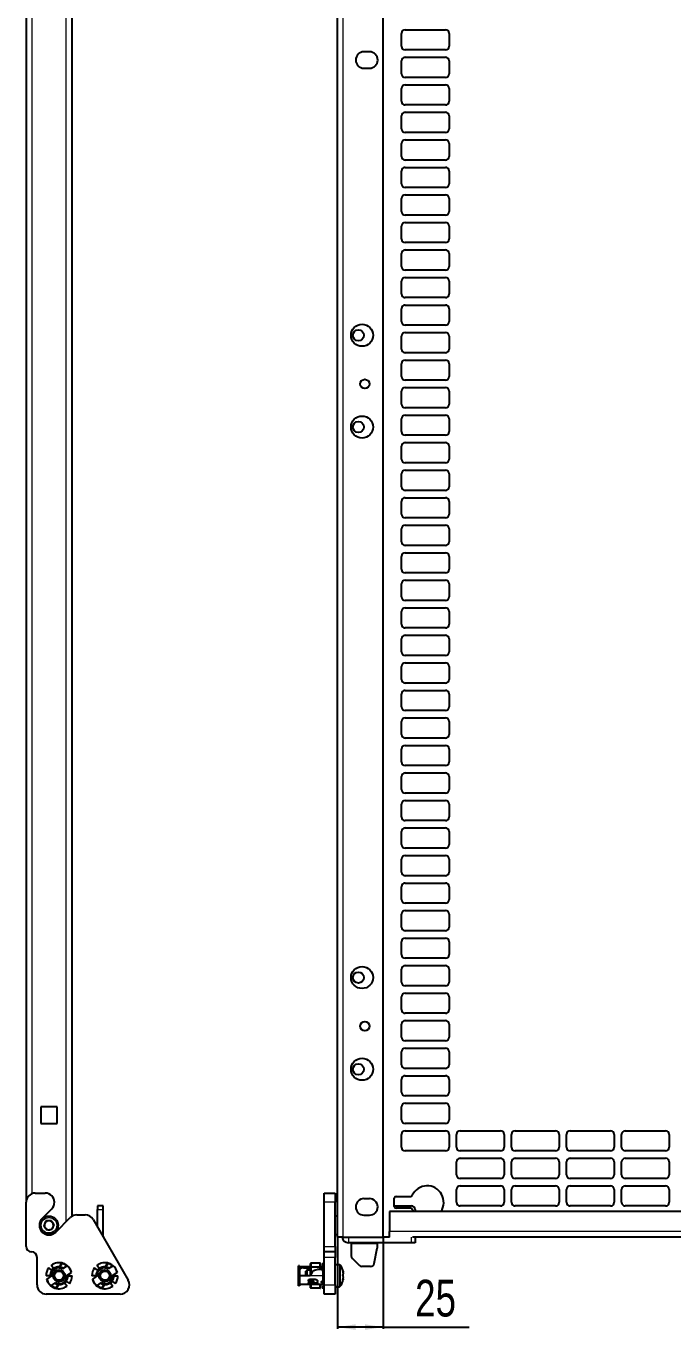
# Model space of a CAD drawing. Header units: millimetres. Extents: x -664 to 840, y 378 to 2003.
# Drawn here: x 119 to 472, y 493 to 1203 of the extents above; entities that cross this region are included whole.
import ezdxf

# ---------------------------------------------------------------- set-up
doc = ezdxf.new("R2010")
doc.units = ezdxf.units.MM
doc.layers.add('FORMAT', color=7, linetype='Continuous')
doc.styles.add('SLDTEXTSTYLE0', font='TXT', dxfattribs={"width": 0.75})
doc.dimstyles.new('SLDDIMSTYLE0', dxfattribs={"dimtxt": 20, "dimasz": 10, "dimexe": 0, "dimexo": 0.0625, "dimgap": 5, "dimtad": 2, "dimdec": 1, "dimrnd": 1e-09, "dimzin": 12, "dimdsep": 46, "dimtxsty": 'SLDTEXTSTYLE0', "dimsah": 1, "dimcen": 0.09, "dimadec": 0, "dimazin": 3, "dimtfac": 1, "dimtofl": 0, "dimtmove": 0, "dimatfit": 3, "dimfxl": 0, "dimfrac": 2, "dimtolj": 1, "dimtzin": 12, "dimarcsym": 0})

# ---------------------------------------------------------------- blocks, each defined once
blk = doc.blocks.new('_D_7')
at = {"layer": 'FORMAT'}
for p, q in [((289.19, 543.38), (289.19, 493.39)), ((314.19, 543.38), (314.19, 493.39)), ((314.19, 494.39), (289.19, 494.39)), ((314.19, 494.39), (361.14, 494.39))]:
    blk.add_line(p, q, dxfattribs=at)
for points in [[(289.19, 494.39), (299.19, 492.85), (299.19, 495.93)], [(314.19, 494.39), (304.19, 495.93), (304.19, 492.85)]]:
    blk.add_solid(points, dxfattribs=at)
at = {"layer": 'FORMAT', "insert": (331.59, 520.17), "char_height": 20, "attachment_point": 1, "style": 'SLDTEXTSTYLE0'}
blk.add_mtext('25', dxfattribs=at)

msp = doc.modelspace()

# ---------------------------------------------------------------- linework, layer by layer
at = {"color": 8, "linetype": 'Continuous', "lineweight": 18}
for p, q in [((122.54, 1826.39), (122.54, 567.02)), ((141.34, 551.87), (141.34, 1826.39)), ((292.29, 543.39), (292.29, 1797.19)), ((288.04, 562.39), (282.04, 562.39)), ((158.44, 558.39), (161.44, 558.39)), ((161.2, 543.99), (161.44, 543.99)), ((295.29, 543.39), (295.29, 540.39)), ((746.69, 546.48), (317.69, 546.48)), ((329.64, 540.39), (329.64, 543.38)), ((282.04, 538.39), (288.04, 538.39)), ((310.94, 539.79), (296.79, 539.79)), ((268.74, 526.14), (268.74, 522.39)), ((281.34, 525.84), (281.34, 526.74)), ((288.04, 532.39), (282.04, 532.39)), ((290.36, 528.39), (290.36, 525.95)), ((290.36, 525.95), (290.36, 516.39)), ((290.81, 528.16), (290.81, 525.82)), ((290.81, 525.82), (290.81, 516.62)), ((268.74, 522.39), (268.74, 517.54)), ((281.34, 522.39), (274.34, 522.39)), ((281.09, 518.94), (281.09, 518.54)), ((281.34, 519.44), (281.34, 522.39)), ((273.94, 518.45), (273.94, 518)), ((277.24, 518), (277.24, 518.45)), ((281.34, 517.54), (281.34, 518.54)), ((282.04, 517.39), (288.04, 517.39))]:
    msp.add_line(p, q, dxfattribs=at)
at = {"color": 7, "linetype": 'Continuous', "lineweight": 25}
for p, q in [((144.44, 1826.39), (144.44, 554.77)), ((289.19, 543.39), (289.19, 1826.39)), ((119.44, 1797.19), (119.44, 562.39)), ((314.19, 543.39), (314.19, 1797.19)), ((326.19, 1201.39), (348.19, 1201.39)), ((324.19, 1192.39), (324.19, 1199.39)), ((350.19, 1199.39), (350.19, 1192.39)), ((306.69, 1189.39), (303.69, 1189.39)), ((348.19, 1190.39), (326.19, 1190.39)), ((303.69, 1180.39), (306.69, 1180.39)), ((324.19, 1177.39), (324.19, 1184.39)), ((326.19, 1186.39), (348.19, 1186.39)), ((350.19, 1184.39), (350.19, 1177.39)), ((348.19, 1175.39), (326.19, 1175.39)), ((324.19, 1162.39), (324.19, 1169.39)), ((326.19, 1171.39), (348.19, 1171.39)), ((350.19, 1169.39), (350.19, 1162.39)), ((348.19, 1160.39), (326.19, 1160.39)), ((324.19, 1147.39), (324.19, 1154.39)), ((326.19, 1156.39), (348.19, 1156.39)), ((350.19, 1154.39), (350.19, 1147.39)), ((348.19, 1145.39), (326.19, 1145.39)), ((324.19, 1132.39), (324.19, 1139.39)), ((326.19, 1141.39), (348.19, 1141.39)), ((350.19, 1139.39), (350.19, 1132.39)), ((348.19, 1130.39), (326.19, 1130.39)), ((324.19, 1117.39), (324.19, 1124.39)), ((326.19, 1126.39), (348.19, 1126.39)), ((350.19, 1124.39), (350.19, 1117.39)), ((324.19, 1102.39), (324.19, 1109.39)), ((348.19, 1115.39), (326.19, 1115.39)), ((326.19, 1111.39), (348.19, 1111.39)), ((350.19, 1109.39), (350.19, 1102.39)), ((324.19, 1087.39), (324.19, 1094.39)), ((348.19, 1100.39), (326.19, 1100.39)), ((326.19, 1096.39), (348.19, 1096.39)), ((350.19, 1094.39), (350.19, 1087.39)), ((348.19, 1085.39), (326.19, 1085.39)), ((326.19, 1081.39), (348.19, 1081.39)), ((324.19, 1072.39), (324.19, 1079.39)), ((350.19, 1079.39), (350.19, 1072.39)), ((348.19, 1070.39), (326.19, 1070.39)), ((326.19, 1066.39), (348.19, 1066.39)), ((324.19, 1057.39), (324.19, 1064.39)), ((350.19, 1064.39), (350.19, 1057.39)), ((348.19, 1055.39), (326.19, 1055.39)), ((324.19, 1042.39), (324.19, 1049.39)), ((326.19, 1051.39), (348.19, 1051.39)), ((350.19, 1049.39), (350.19, 1042.39)), ((348.19, 1040.39), (326.19, 1040.39)), ((324.19, 1027.39), (324.19, 1034.39)), ((326.19, 1036.39), (348.19, 1036.39)), ((350.19, 1034.39), (350.19, 1027.39)), ((348.19, 1025.39), (326.19, 1025.39)), ((324.19, 1012.39), (324.19, 1019.39)), ((326.19, 1021.39), (348.19, 1021.39)), ((350.19, 1019.39), (350.19, 1012.39)), ((348.19, 1010.39), (326.19, 1010.39)), ((324.19, 997.39), (324.19, 1004.39)), ((326.19, 1006.39), (348.19, 1006.39)), ((350.19, 1004.39), (350.19, 997.39)), ((348.19, 995.39), (326.19, 995.39)), ((324.19, 982.39), (324.19, 989.39)), ((326.19, 991.39), (348.19, 991.39)), ((350.19, 989.39), (350.19, 982.39)), ((324.19, 967.39), (324.19, 974.39)), ((348.19, 980.39), (326.19, 980.39)), ((326.19, 976.39), (348.19, 976.39)), ((350.19, 974.39), (350.19, 967.39)), ((324.19, 952.39), (324.19, 959.39)), ((348.19, 965.39), (326.19, 965.39)), ((326.19, 961.39), (348.19, 961.39)), ((350.19, 959.39), (350.19, 952.39)), ((348.19, 950.39), (326.19, 950.39)), ((326.19, 946.39), (348.19, 946.39)), ((324.19, 937.39), (324.19, 944.39)), ((350.19, 944.39), (350.19, 937.39)), ((348.19, 935.39), (326.19, 935.39)), ((326.19, 931.39), (348.19, 931.39)), ((324.19, 922.39), (324.19, 929.39)), ((350.19, 929.39), (350.19, 922.39)), ((348.19, 920.39), (326.19, 920.39)), ((324.19, 907.39), (324.19, 914.39)), ((326.19, 916.39), (348.19, 916.39)), ((350.19, 914.39), (350.19, 907.39)), ((348.19, 905.39), (326.19, 905.39)), ((324.19, 892.39), (324.19, 899.39)), ((326.19, 901.39), (348.19, 901.39)), ((350.19, 899.39), (350.19, 892.39)), ((348.19, 890.39), (326.19, 890.39)), ((324.19, 877.39), (324.19, 884.39)), ((326.19, 886.39), (348.19, 886.39)), ((350.19, 884.39), (350.19, 877.39)), ((348.19, 875.39), (326.19, 875.39)), ((324.19, 862.39), (324.19, 869.39)), ((326.19, 871.39), (348.19, 871.39)), ((350.19, 869.39), (350.19, 862.39)), ((348.19, 860.39), (326.19, 860.39)), ((324.19, 847.39), (324.19, 854.39)), ((326.19, 856.39), (348.19, 856.39)), ((350.19, 854.39), (350.19, 847.39)), ((324.19, 832.39), (324.19, 839.39)), ((348.19, 845.39), (326.19, 845.39)), ((326.19, 841.39), (348.19, 841.39)), ((350.19, 839.39), (350.19, 832.39)), ((324.19, 817.39), (324.19, 824.39)), ((348.19, 830.39), (326.19, 830.39)), ((326.19, 826.39), (348.19, 826.39)), ((350.19, 824.39), (350.19, 817.39)), ((348.19, 815.39), (326.19, 815.39)), ((326.19, 811.39), (348.19, 811.39)), ((324.19, 802.39), (324.19, 809.39)), ((350.19, 809.39), (350.19, 802.39)), ((348.19, 800.39), (326.19, 800.39)), ((326.19, 796.39), (348.19, 796.39)), ((324.19, 787.39), (324.19, 794.39)), ((350.19, 794.39), (350.19, 787.39)), ((348.19, 785.39), (326.19, 785.39)), ((324.19, 772.39), (324.19, 779.39)), ((326.19, 781.39), (348.19, 781.39)), ((350.19, 779.39), (350.19, 772.39)), ((348.19, 770.39), (326.19, 770.39)), ((324.19, 757.39), (324.19, 764.39)), ((326.19, 766.39), (348.19, 766.39)), ((350.19, 764.39), (350.19, 757.39)), ((348.19, 755.39), (326.19, 755.39)), ((324.19, 742.39), (324.19, 749.39)), ((326.19, 751.39), (348.19, 751.39)), ((350.19, 749.39), (350.19, 742.39)), ((348.19, 740.39), (326.19, 740.39)), ((324.19, 727.39), (324.19, 734.39)), ((326.19, 736.39), (348.19, 736.39)), ((350.19, 734.39), (350.19, 727.39)), ((348.19, 725.39), (326.19, 725.39)), ((324.19, 712.39), (324.19, 719.39)), ((326.19, 721.39), (348.19, 721.39)), ((350.19, 719.39), (350.19, 712.39)), ((324.19, 697.39), (324.19, 704.39)), ((348.19, 710.39), (326.19, 710.39)), ((326.19, 706.39), (348.19, 706.39)), ((350.19, 704.39), (350.19, 697.39)), ((324.19, 682.39), (324.19, 689.39)), ((348.19, 695.39), (326.19, 695.39)), ((326.19, 691.39), (348.19, 691.39)), ((350.19, 689.39), (350.19, 682.39)), ((348.19, 680.39), (326.19, 680.39)), ((326.19, 676.39), (348.19, 676.39)), ((324.19, 667.39), (324.19, 674.39)), ((350.19, 674.39), (350.19, 667.39)), ((348.19, 665.39), (326.19, 665.39)), ((326.19, 661.39), (348.19, 661.39)), ((324.19, 652.39), (324.19, 659.39)), ((350.19, 659.39), (350.19, 652.39)), ((348.19, 650.39), (326.19, 650.39)), ((324.19, 637.39), (324.19, 644.39)), ((326.19, 646.39), (348.19, 646.39)), ((350.19, 644.39), (350.19, 637.39)), ((348.19, 635.39), (326.19, 635.39)), ((324.19, 622.39), (324.19, 629.39)), ((326.19, 631.39), (348.19, 631.39)), ((350.19, 629.39), (350.19, 622.39)), ((348.19, 620.39), (326.19, 620.39)), ((136.44, 614.39), (127.44, 614.39)), ((127.44, 614.39), (127.44, 605.39)), ((136.44, 605.39), (136.44, 614.39)), ((324.19, 607.39), (324.19, 614.39)), ((326.19, 616.39), (348.19, 616.39)), ((350.19, 614.39), (350.19, 607.39)), ((127.44, 605.39), (136.44, 605.39)), ((348.19, 605.39), (326.19, 605.39)), ((324.19, 592.39), (324.19, 599.39)), ((326.19, 601.39), (348.19, 601.39)), ((350.19, 599.39), (350.19, 592.39)), ((354.19, 592.39), (354.19, 599.39)), ((356.19, 601.39), (378.19, 601.39)), ((380.19, 599.39), (380.19, 592.39)), ((384.19, 592.39), (384.19, 599.39)), ((386.19, 601.39), (408.19, 601.39)), ((410.19, 599.39), (410.19, 592.39)), ((414.19, 592.39), (414.19, 599.39)), ((416.19, 601.39), (438.19, 601.39)), ((440.19, 599.39), (440.19, 592.39)), ((444.19, 592.39), (444.19, 599.39)), ((446.19, 601.39), (468.19, 601.39)), ((470.19, 599.39), (470.19, 592.39)), ((348.19, 590.39), (326.19, 590.39)), ((378.19, 590.39), (356.19, 590.39)), ((408.19, 590.39), (386.19, 590.39)), ((438.19, 590.39), (416.19, 590.39)), ((468.19, 590.39), (446.19, 590.39)), ((354.19, 577.39), (354.19, 584.39)), ((356.19, 586.39), (378.19, 586.39)), ((380.19, 584.39), (380.19, 577.39)), ((384.19, 577.39), (384.19, 584.39)), ((386.19, 586.39), (408.19, 586.39)), ((410.19, 584.39), (410.19, 577.39)), ((414.19, 577.39), (414.19, 584.39)), ((416.19, 586.39), (438.19, 586.39)), ((440.19, 584.39), (440.19, 577.39)), ((444.19, 577.39), (444.19, 584.39)), ((446.19, 586.39), (468.19, 586.39)), ((470.19, 584.39), (470.19, 577.39)), ((354.19, 562.39), (354.19, 569.39)), ((378.19, 575.39), (356.19, 575.39)), ((356.19, 571.39), (378.19, 571.39)), ((380.19, 569.39), (380.19, 562.39)), ((384.19, 562.39), (384.19, 569.39)), ((408.19, 575.39), (386.19, 575.39)), ((386.19, 571.39), (408.19, 571.39)), ((410.19, 569.39), (410.19, 562.39)), ((414.19, 562.39), (414.19, 569.39)), ((438.19, 575.39), (416.19, 575.39)), ((416.19, 571.39), (438.19, 571.39)), ((440.19, 569.39), (440.19, 562.39)), ((444.19, 562.39), (444.19, 569.39)), ((468.19, 575.39), (446.19, 575.39)), ((446.19, 571.39), (468.19, 571.39)), ((470.19, 569.39), (470.19, 562.39)), ((119.44, 538.39), (119.44, 562.39)), ((124.44, 567.39), (129.94, 567.39)), ((134.94, 562.39), (134.94, 562.39)), ((282.04, 567.39), (288.04, 567.39)), ((282.04, 562.39), (282.04, 567.39)), ((282.04, 538.39), (282.04, 562.39)), ((288.04, 567.39), (288.04, 562.39)), ((288.04, 538.39), (288.04, 562.39)), ((303.69, 564.39), (306.69, 564.39)), ((320.19, 560.13), (320.19, 564.63)), ((321.19, 565.63), (329.14, 565.63)), ((133.48, 558.85), (128.23, 553.6)), ((147.05, 555.5), (151.67, 555.5)), ((161.44, 560.39), (158.44, 560.39)), ((158.44, 560.39), (158.44, 558.39)), ((158.44, 548.76), (158.44, 558.39)), ((161.44, 558.39), (161.44, 560.39)), ((161.44, 543.99), (161.44, 558.39)), ((289.19, 554.89), (288.04, 554.89)), ((303.69, 555.39), (306.69, 555.39)), ((317.69, 557.38), (317.69, 546.48)), ((746.69, 557.38), (317.69, 557.38)), ((320.19, 560.39), (329.64, 560.39)), ((329.14, 559.13), (321.19, 559.13)), ((330.71, 557.38), (330.04, 558.56)), ((331.64, 558.39), (331.64, 557.38)), ((378.19, 560.39), (356.19, 560.39)), ((408.19, 560.39), (386.19, 560.39)), ((438.19, 560.39), (416.19, 560.39)), ((468.19, 560.39), (446.19, 560.39)), ((130.31, 552.27), (129.07, 549.66)), ((130.7, 547.28), (129.07, 549.66)), ((133.18, 552.5), (130.31, 552.27)), ((133.58, 547.51), (130.7, 547.28)), ((133.18, 552.5), (134.82, 550.12)), ((133.58, 547.51), (134.82, 550.12)), ((135.66, 546.18), (143.51, 554.04)), ((156, 553), (175.11, 519.89)), ((161.44, 543.99), (161.42, 543.6)), ((288.04, 544.89), (289.19, 544.89)), ((292.29, 543.39), (289.19, 543.39)), ((292.29, 543.39), (314.19, 543.39)), ((329.64, 540.39), (295.29, 540.39)), ((296.79, 540.39), (296.79, 539.79)), ((310.94, 540.39), (310.94, 539.79)), ((317.69, 543.39), (314.19, 543.39)), ((317.69, 543.38), (317.69, 546.48)), ((331.64, 540.39), (329.64, 540.39)), ((733.61, 543.38), (330.26, 543.38)), ((331.64, 543.38), (331.64, 540.39)), ((282.04, 535.39), (282.04, 538.39)), ((288.04, 535.39), (282.04, 535.39)), ((282.04, 532.39), (282.04, 535.39)), ((288.04, 538.39), (288.04, 535.39)), ((288.04, 535.39), (288.04, 532.39)), ((296.79, 539.79), (296.79, 533.22)), ((309.26, 529), (310.94, 537.39)), ((310.94, 539.79), (310.94, 537.39)), ((125.44, 517.39), (125.44, 532.39)), ((133.39, 525.5), (131.81, 526.71)), ((134.33, 526.45), (133.12, 528.02)), ((134.28, 526.43), (133.4, 525.56)), ((137.44, 527.44), (137.44, 527.24)), ((137.44, 527.44), (137.87, 527.42)), ((137.44, 527.24), (137.44, 526.54)), ((137.44, 526.69), (137.47, 526.74)), ((137.69, 526.71), (137.59, 526.54)), ((137.74, 527.2), (138.91, 529.24)), ((139.01, 529.01), (137.95, 527.17)), ((138.91, 529.24), (139.01, 529.01)), ((141.86, 527.82), (139.25, 526.13)), ((139.49, 526.79), (139.28, 526.33)), ((158.39, 525.5), (156.81, 526.71)), ((159.33, 526.45), (158.12, 528.02)), ((159.28, 526.43), (158.4, 525.56)), ((162.44, 527.44), (162.44, 527.24)), ((162.44, 527.44), (162.87, 527.42)), ((162.44, 527.24), (162.44, 526.54)), ((162.44, 526.69), (162.47, 526.74)), ((162.69, 526.71), (162.59, 526.54)), ((162.74, 527.2), (163.91, 529.24)), ((164.01, 529.01), (162.95, 527.17)), ((163.91, 529.24), (164.01, 529.01)), ((166.86, 527.82), (164.25, 526.13)), ((164.49, 526.79), (164.28, 526.33)), ((268.04, 524.22), (268.04, 527.82)), ((268.54, 527.82), (268.04, 527.82)), ((268.54, 527.82), (268.54, 524.22)), ((270.74, 527.24), (268.74, 527.24)), ((269.24, 526.79), (268.74, 526.79)), ((268.74, 526.79), (268.74, 526.33)), ((268.74, 526.33), (269.24, 526.33)), ((269.24, 526.33), (269.24, 526.79)), ((270.74, 526.74), (270.74, 527.24)), ((274.64, 527.24), (270.74, 527.24)), ((270.74, 526.74), (274.64, 526.74)), ((273.44, 526.1), (273.44, 525.93)), ((273.44, 525.93), (274.64, 526.05)), ((273.44, 525.93), (273.44, 525.39)), ((273.94, 526.33), (274.64, 526.33)), ((274.75, 529.24), (274.64, 529.01)), ((274.64, 527.06), (274.64, 529.01)), ((274.75, 527.09), (274.64, 527.06)), ((274.64, 524.39), (274.64, 527.06)), ((274.75, 529.24), (274.75, 527.09)), ((279.84, 529.24), (274.75, 529.24)), ((279.84, 527.09), (274.75, 527.09)), ((274.75, 527.09), (274.75, 524.39)), ((278.44, 525.89), (280.59, 525.89)), ((279.84, 527.09), (279.84, 529.24)), ((280.04, 529.1), (279.84, 529.24)), ((280.04, 527.07), (279.84, 527.09)), ((279.84, 525.89), (279.84, 527.09)), ((280.04, 529.1), (280.04, 527.07)), ((281.34, 527.24), (280.04, 527.24)), ((280.04, 527.07), (280.04, 525.89)), ((280.04, 526.74), (281.34, 526.74)), ((281.24, 526.54), (280.04, 526.54)), ((281.24, 526.54), (281.24, 525.52)), ((281.24, 525.84), (281.34, 525.84)), ((282.04, 529.49), (281.54, 529.49)), ((281.54, 524.23), (281.54, 529.49)), ((282.04, 517.39), (282.04, 532.39)), ((288.04, 517.39), (288.04, 532.39)), ((290.36, 528.39), (288.04, 528.39)), ((297.37, 531.81), (301.2, 527.98)), ((307.3, 527.39), (302.62, 527.39)), ((132.39, 522.39), (130.34, 522.39)), ((130.72, 520.59), (130.59, 520.55)), ((133.3, 522.26), (130.69, 520.57)), ((132.39, 522.39), (132.59, 522.39)), ((132.59, 522.39), (133.29, 522.39)), ((132.59, 521.81), (132.59, 522.39)), ((133.09, 522.39), (133.09, 522.13)), ((140.61, 518.35), (141.48, 519.22)), ((141.5, 519.28), (143.08, 518.07)), ((141.59, 522.52), (144.2, 524.22)), ((142.29, 522.39), (141.59, 522.39)), ((141.79, 522.39), (141.79, 522.65)), ((142.29, 522.98), (142.29, 522.39)), ((142.49, 522.39), (142.29, 522.39)), ((142.49, 522.39), (144.54, 522.39)), ((144.16, 524.19), (144.3, 524.23)), ((157.39, 522.39), (155.34, 522.39)), ((155.72, 520.59), (155.59, 520.55)), ((158.3, 522.26), (155.69, 520.57)), ((157.39, 522.39), (157.59, 522.39)), ((157.59, 522.39), (158.29, 522.39)), ((157.59, 521.81), (157.59, 522.39)), ((158.09, 522.39), (158.09, 522.13)), ((165.61, 518.35), (166.48, 519.22)), ((166.5, 519.28), (168.08, 518.07)), ((166.59, 522.52), (169.2, 524.22)), ((167.29, 522.39), (166.59, 522.39)), ((166.79, 522.39), (166.79, 522.65)), ((167.29, 522.98), (167.29, 522.39)), ((167.49, 522.39), (167.29, 522.39)), ((167.49, 522.39), (169.54, 522.39)), ((169.16, 524.19), (169.3, 524.23)), ((268.54, 524.22), (268.04, 524.22)), ((268.04, 522.52), (268.04, 524.22)), ((268.54, 522.52), (268.04, 522.52)), ((268.04, 522.39), (268.04, 522.52)), ((268.74, 522.39), (268.04, 522.39)), ((268.04, 518.24), (268.04, 522.39)), ((268.54, 524.22), (268.54, 522.52)), ((268.54, 522.52), (268.54, 522.39)), ((274.34, 522.39), (268.74, 522.39)), ((272.54, 525.39), (272.04, 524.89)), ((272.04, 522.39), (272.04, 524.89)), ((274.64, 525.39), (272.54, 525.39)), ((272.54, 525.39), (272.54, 522.39)), ((273.44, 519.57), (273.44, 519.9)), ((273.44, 519.57), (273.44, 518.44)), ((277.24, 520.34), (273.94, 520.34)), ((275.49, 524.39), (274.34, 522.39)), ((274.75, 524.39), (274.64, 524.39)), ((274.64, 522.91), (274.64, 524.39)), ((274.64, 519.62), (274.64, 520.34)), ((275.49, 524.39), (274.75, 524.39)), ((274.75, 524.39), (274.75, 523.11)), ((274.75, 520.34), (274.75, 519.57)), ((276.32, 519.34), (276.09, 519.63)), ((276.37, 519.2), (276.37, 519.17)), ((278.44, 518.64), (278.44, 519.32)), ((280.54, 518.9), (280.54, 519.02)), ((281.09, 519.44), (281.34, 519.44)), ((281.09, 518.94), (281.34, 518.94)), ((281.24, 519.44), (281.24, 518.94)), ((281.24, 519.39), (281.5, 519.39)), ((281.54, 525.39), (281.3, 525.39)), ((281.34, 525.14), (281.34, 522.39)), ((281.54, 523.83), (281.34, 523.84)), ((281.54, 522.39), (281.34, 522.39)), ((281.54, 524.23), (282.04, 524.23)), ((281.54, 523.7), (281.54, 524.23)), ((282.04, 523.7), (281.54, 523.7)), ((281.54, 518.07), (281.54, 522.39)), ((281.54, 522.39), (282.04, 522.39)), ((170.78, 512.39), (130.44, 512.39)), ((133.03, 516.96), (135.64, 518.66)), ((135.39, 518), (135.61, 518.45)), ((135.88, 515.77), (136.94, 517.61)), ((135.88, 515.77), (135.98, 515.55)), ((137.15, 517.58), (135.98, 515.55)), ((137.44, 517.34), (137.02, 517.36)), ((137.2, 518.07), (137.3, 518.24)), ((137.44, 518.09), (137.42, 518.04)), ((137.44, 517.54), (137.44, 518.24)), ((137.44, 517.34), (137.44, 517.54)), ((140.56, 518.34), (141.77, 516.76)), ((158.03, 516.96), (160.64, 518.66)), ((160.39, 518), (160.61, 518.45)), ((160.88, 515.77), (161.94, 517.61)), ((160.88, 515.77), (160.98, 515.55)), ((162.15, 517.58), (160.98, 515.55)), ((162.44, 517.34), (162.02, 517.36)), ((162.2, 518.07), (162.3, 518.24)), ((162.44, 518.09), (162.42, 518.04)), ((162.44, 517.54), (162.44, 518.24)), ((162.44, 517.34), (162.44, 517.54)), ((165.56, 518.34), (166.77, 516.76)), ((268.04, 516.96), (268.04, 518.24)), ((268.54, 516.96), (268.04, 516.96)), ((268.54, 517.57), (268.54, 516.96)), ((270.74, 517.54), (268.74, 517.54)), ((281.34, 517.54), (270.74, 517.54)), ((273.44, 518.23), (273.44, 518.44)), ((277.24, 518), (273.94, 518)), ((274.64, 515.77), (274.64, 517.54)), ((274.64, 515.77), (274.75, 515.55)), ((274.75, 517.54), (274.75, 515.55)), ((279.84, 515.55), (274.75, 515.55)), ((275.52, 518.45), (277.24, 518.45)), ((279.84, 515.55), (279.84, 517.54)), ((279.84, 515.55), (280.04, 515.68)), ((280.04, 517.54), (280.04, 515.68)), ((281.09, 518.54), (281.34, 518.54)), ((282.04, 518.07), (281.54, 518.07)), ((281.54, 518.07), (281.54, 516.76)), ((282.04, 516.76), (281.54, 516.76)), ((281.54, 515.29), (281.54, 516.76)), ((281.54, 515.29), (282.04, 515.29)), ((282.04, 512.39), (282.04, 517.39)), ((288.04, 512.39), (282.04, 512.39)), ((288.04, 517.39), (288.04, 512.39)), ((288.04, 516.39), (290.36, 516.39))]:
    msp.add_line(p, q, dxfattribs=at)
at = {"color": 7, "linetype": 'Continuous', "lineweight": 25, "flags": 128}
for points in [[(268.74, 527.24), (268.6, 527.23), (268.54, 527.21)], [(281.54, 526.77), (281.48, 526.75), (281.34, 526.74)], [(281.54, 525.87), (281.48, 525.85), (281.34, 525.84)], [(281.24, 519.27), (281.28, 519.35), (281.3, 519.39)], [(281.54, 519.32), (281.54, 519.34), (281.52, 519.36), (281.51, 519.38), (281.48, 519.4), (281.45, 519.42), (281.42, 519.43), (281.38, 519.44), (281.34, 519.44)], [(281.54, 518.92), (281.48, 518.93), (281.34, 518.94)]]:
    msp.add_lwpolyline(points, dxfattribs=at)
at = {"color": 7, "linetype": 'Continuous', "lineweight": 25}
for centre, radius in [((302.69, 1034.89), 6), ((300.69, 1034.89), 3), ((304.19, 1008.39), 2.5), ((302.69, 984.89), 6), ((300.69, 984.89), 3), ((302.69, 684.89), 6), ((300.69, 684.89), 3), ((304.19, 658.39), 2.5), ((302.69, 634.89), 6), ((300.69, 634.89), 3), ((131.94, 549.89), 5), ((137.44, 522.39), 3.25), ((137.44, 522.39), 3), ((137.44, 522.39), 2.5), ((162.44, 522.39), 3.25), ((162.44, 522.39), 3), ((162.44, 522.39), 2.5)]:
    msp.add_circle(centre, radius, dxfattribs=at)
at = {"color": 8, "linetype": 'Continuous', "lineweight": 18}
msp.add_circle((131.94, 549.89), 4.2, dxfattribs=at)
at = {"color": 7, "linetype": 'Continuous', "lineweight": 25}
for centre, radius, start, end in [((326.19, 1199.39), 2, 90, 180), ((348.19, 1199.39), 2, 0, 90), ((303.69, 1184.89), 4.5, 90, 270), ((306.69, 1184.89), 4.5, 270, 90), ((326.19, 1192.39), 2, 180, 270), ((348.19, 1192.39), 2, 270, 0), ((326.19, 1184.39), 2, 90, 180), ((348.19, 1184.39), 2, 0, 90), ((326.19, 1177.39), 2, 180, 270), ((348.19, 1177.39), 2, 270, 0), ((326.19, 1169.39), 2, 90, 180), ((348.19, 1169.39), 2, 0, 90), ((326.19, 1162.39), 2, 180, 270), ((348.19, 1162.39), 2, 270, 0), ((326.19, 1154.39), 2, 90, 180), ((348.19, 1154.39), 2, 0, 90), ((326.19, 1147.39), 2, 180, 270), ((348.19, 1147.39), 2, 270, 0), ((326.19, 1139.39), 2, 90, 180), ((348.19, 1139.39), 2, 0, 90), ((326.19, 1132.39), 2, 180, 270), ((348.19, 1132.39), 2, 270, 0), ((326.19, 1124.39), 2, 90, 180), ((348.19, 1124.39), 2, 0, 90), ((326.19, 1117.39), 2, 180, 270), ((348.19, 1117.39), 2, 270, 0), ((326.19, 1109.39), 2, 90, 180), ((348.19, 1109.39), 2, 0, 90), ((326.19, 1102.39), 2, 180, 270), ((348.19, 1102.39), 2, 270, 0), ((326.19, 1094.39), 2, 90, 180), ((348.19, 1094.39), 2, 360, 90), ((326.19, 1087.39), 2, 180, 270), ((348.19, 1087.39), 2, 270, 360), ((326.19, 1079.39), 2, 90, 180), ((348.19, 1079.39), 2, 0, 90), ((326.19, 1072.39), 2, 180, 270), ((326.19, 1064.39), 2, 90, 180), ((348.19, 1072.39), 2, 270, 0), ((348.19, 1064.39), 2, 0, 90), ((326.19, 1057.39), 2, 180, 270), ((348.19, 1057.39), 2, 270, 0), ((326.19, 1049.39), 2, 90, 180), ((348.19, 1049.39), 2, 0, 90), ((326.19, 1042.39), 2, 180, 270), ((348.19, 1042.39), 2, 270, 0), ((326.19, 1034.39), 2, 90, 180), ((348.19, 1034.39), 2, 0, 90), ((326.19, 1027.39), 2, 180, 270), ((348.19, 1027.39), 2, 270, 0), ((326.19, 1019.39), 2, 90, 180), ((348.19, 1019.39), 2, 0, 90), ((326.19, 1012.39), 2, 180, 270), ((348.19, 1012.39), 2, 270, 0), ((326.19, 1004.39), 2, 90, 180), ((348.19, 1004.39), 2, 0, 90), ((326.19, 997.39), 2, 180, 270), ((348.19, 997.39), 2, 270, 0), ((326.19, 989.39), 2, 90, 180), ((348.19, 989.39), 2, 0, 90), ((326.19, 982.39), 2, 180, 270), ((348.19, 982.39), 2, 270, 0), ((326.19, 974.39), 2, 90, 180), ((348.19, 974.39), 2, 0, 90), ((326.19, 967.39), 2, 180, 270), ((348.19, 967.39), 2, 270, 0), ((326.19, 959.39), 2, 90, 180), ((348.19, 959.39), 2, 0, 90), ((326.19, 952.39), 2, 180, 270), ((348.19, 952.39), 2, 270, 0), ((326.19, 944.39), 2, 90, 180), ((348.19, 944.39), 2, 0, 90), ((326.19, 937.39), 2, 180, 270), ((326.19, 929.39), 2, 90, 180), ((348.19, 937.39), 2, 270, 0), ((348.19, 929.39), 2, 0, 90), ((326.19, 922.39), 2, 180, 270), ((348.19, 922.39), 2, 270, 0), ((326.19, 914.39), 2, 90, 180), ((348.19, 914.39), 2, 0, 90), ((326.19, 907.39), 2, 180, 270), ((348.19, 907.39), 2, 270, 0), ((326.19, 899.39), 2, 90, 180), ((348.19, 899.39), 2, 0, 90), ((326.19, 892.39), 2, 180, 270), ((348.19, 892.39), 2, 270, 0), ((326.19, 884.39), 2, 90, 180), ((348.19, 884.39), 2, 0, 90), ((326.19, 877.39), 2, 180, 270), ((348.19, 877.39), 2, 270, 0), ((326.19, 869.39), 2, 90, 180), ((348.19, 869.39), 2, 0, 90), ((326.19, 862.39), 2, 180, 270), ((348.19, 862.39), 2, 270, 0), ((326.19, 854.39), 2, 90, 180), ((348.19, 854.39), 2, 0, 90), ((326.19, 847.39), 2, 180, 270), ((348.19, 847.39), 2, 270, 0), ((326.19, 839.39), 2, 90, 180), ((348.19, 839.39), 2, 0, 90), ((326.19, 832.39), 2, 180, 270), ((348.19, 832.39), 2, 270, 0), ((326.19, 824.39), 2, 90, 180), ((348.19, 824.39), 2, 0, 90), ((326.19, 817.39), 2, 180, 270), ((348.19, 817.39), 2, 270, 0), ((326.19, 809.39), 2, 90, 180), ((348.19, 809.39), 2, 0, 90), ((326.19, 802.39), 2, 180, 270), ((326.19, 794.39), 2, 90, 180), ((348.19, 802.39), 2, 270, 0), ((348.19, 794.39), 2, 0, 90), ((326.19, 787.39), 2, 180, 270), ((348.19, 787.39), 2, 270, 0), ((326.19, 779.39), 2, 90, 180), ((348.19, 779.39), 2, 0, 90), ((326.19, 772.39), 2, 180, 270), ((348.19, 772.39), 2, 270, 0), ((326.19, 764.39), 2, 90, 180), ((348.19, 764.39), 2, 0, 90), ((326.19, 757.39), 2, 180, 270), ((348.19, 757.39), 2, 270, 0), ((326.19, 749.39), 2, 90, 180), ((348.19, 749.39), 2, 0, 90), ((326.19, 742.39), 2, 180, 270), ((348.19, 742.39), 2, 270, 0), ((326.19, 734.39), 2, 90, 180), ((348.19, 734.39), 2, 0, 90), ((326.19, 727.39), 2, 180, 270), ((348.19, 727.39), 2, 270, 0), ((326.19, 719.39), 2, 90, 180), ((348.19, 719.39), 2, 0, 90), ((326.19, 712.39), 2, 180, 270), ((348.19, 712.39), 2, 270, 0), ((326.19, 704.39), 2, 90, 180), ((348.19, 704.39), 2, 0, 90), ((326.19, 697.39), 2, 180, 270), ((348.19, 697.39), 2, 270, 0), ((326.19, 689.39), 2, 90, 180), ((348.19, 689.39), 2, 0, 90), ((326.19, 682.39), 2, 180, 270), ((348.19, 682.39), 2, 270, 0), ((326.19, 674.39), 2, 90, 180), ((348.19, 674.39), 2, 0, 90), ((326.19, 667.39), 2, 180, 270), ((326.19, 659.39), 2, 90, 180), ((348.19, 667.39), 2, 270, 0), ((348.19, 659.39), 2, 0, 90), ((326.19, 652.39), 2, 180, 270), ((348.19, 652.39), 2, 270, 0), ((326.19, 644.39), 2, 90, 180), ((348.19, 644.39), 2, 0, 90), ((326.19, 637.39), 2, 180, 270), ((348.19, 637.39), 2, 270, 0), ((326.19, 629.39), 2, 90, 180), ((348.19, 629.39), 2, 0, 90), ((326.19, 622.39), 2, 180, 270), ((348.19, 622.39), 2, 270, 0), ((326.19, 614.39), 2, 90, 180), ((348.19, 614.39), 2, 0, 90), ((326.19, 607.39), 2, 180, 270), ((348.19, 607.39), 2, 270, 0), ((326.19, 599.39), 2, 90, 180), ((348.19, 599.39), 2, 0, 90), ((356.19, 599.39), 2, 90, 180), ((378.19, 599.39), 2, 0, 90), ((386.19, 599.39), 2, 90, 180), ((408.19, 599.39), 2, 0, 90), ((416.19, 599.39), 2, 90, 180), ((438.19, 599.39), 2, 0, 90), ((446.19, 599.39), 2, 90, 180), ((468.19, 599.39), 2, 0, 90), ((326.19, 592.39), 2, 180, 270), ((348.19, 592.39), 2, 270, 0), ((356.19, 592.39), 2, 180, 270), ((378.19, 592.39), 2, 270, 0), ((386.19, 592.39), 2, 180, 270), ((408.19, 592.39), 2, 270, 0), ((416.19, 592.39), 2, 180, 270), ((438.19, 592.39), 2, 270, 0), ((446.19, 592.39), 2, 180, 270), ((468.19, 592.39), 2, 270, 0), ((356.19, 584.39), 2, 90, 180), ((378.19, 584.39), 2, 0, 90), ((386.19, 584.39), 2, 90, 180), ((408.19, 584.39), 2, 0, 90), ((416.19, 584.39), 2, 90, 180), ((438.19, 584.39), 2, 360, 90), ((446.19, 584.39), 2, 90, 180), ((468.19, 584.39), 2, 0, 90), ((356.19, 577.39), 2, 180, 270), ((378.19, 577.39), 2, 270, 0), ((386.19, 577.39), 2, 180, 270), ((408.19, 577.39), 2, 270, 0), ((416.19, 577.39), 2, 180, 270), ((438.19, 577.39), 2, 270, 360), ((446.19, 577.39), 2, 180, 270), ((468.19, 577.39), 2, 270, 0), ((338.19, 562.38), 9, 326.25101, 154.84934), ((356.19, 569.39), 2, 90, 180), ((378.19, 569.39), 2, 0, 90), ((386.19, 569.39), 2, 90, 180), ((408.19, 569.39), 2, 0, 90), ((416.19, 569.39), 2, 90, 180), ((438.19, 569.39), 2, 0, 90), ((446.19, 569.39), 2, 90, 180), ((468.19, 569.39), 2, 0, 90), ((124.44, 562.39), 5, 90, 180), ((129.94, 562.39), 5, 0, 90), ((129.94, 562.39), 5, 315, 0), ((303.69, 559.89), 4.5, 90, 270), ((306.69, 559.89), 4.5, 270, 90), ((321.19, 564.63), 1, 90, 180), ((329.14, 566.63), 1, 270, 334.84934), ((356.19, 562.39), 2, 180, 270), ((378.19, 562.39), 2, 270, 0), ((386.19, 562.39), 2, 180, 270), ((408.19, 562.39), 2, 270, 0), ((416.19, 562.39), 2, 180, 270), ((438.19, 562.39), 2, 270, 0), ((446.19, 562.39), 2, 180, 270), ((468.19, 562.39), 2, 270, 0), ((147.05, 550.5), 5, 90, 135), ((151.67, 550.5), 5, 30, 90), ((321.19, 560.13), 1, 180, 270), ((329.14, 558.13), 1, 25.15066, 90), ((329.64, 558.39), 2, 0, 90), ((131.94, 549.89), 5.25, 135, 315), ((131.94, 549.89), 2.5, 154.57429, 214.57429), ((131.94, 549.89), 2.5, 94.57429, 154.57429), ((131.94, 549.89), 2.5, 214.57429, 274.57429), ((131.94, 549.89), 2.5, 34.57429, 94.57429), ((131.94, 549.89), 2.5, 274.57429, 334.57429), ((131.94, 549.89), 2.5, 334.57429, 34.57429), ((295.29, 543.99), 3.6, 189.59407, 270), ((122.44, 538.39), 3, 180, 270), ((122.44, 532.39), 3, 0, 90), ((298.79, 533.22), 2, 180, 225), ((137.44, 522.39), 7.1, 142.5, 180), ((137.44, 522.39), 4.85, 90, 180), ((137.44, 522.39), 7.1, 15, 127.5), ((137.44, 522.39), 4.15, 64.20303, 90), ((137.44, 522.39), 7, 50.88713, 77.88713), ((137.44, 522.39), 6.8, 51.43185, 76.66436), ((137.44, 522.39), 7, 15.11287, 50.88713), ((162.44, 522.39), 7.1, 142.5, 180), ((162.44, 522.39), 4.85, 90, 180), ((162.44, 522.39), 7.1, 15, 127.5), ((162.44, 522.39), 4.15, 64.20303, 90), ((162.44, 522.39), 7, 50.88713, 77.88713), ((162.44, 522.39), 6.8, 51.43185, 76.66436), ((162.44, 522.39), 7, 15.11287, 50.88713), ((268.74, 526.54), 0.2, 90, 180), ((278.44, 525.14), 0.75, 90, 105.04836), ((280.59, 525.14), 0.75, 0, 90), ((281.34, 527.44), 0.2, 270, 0), ((290.36, 527.85), 0.54, 35.25153, 90), ((282.64, 522.39), 10, 11.02634, 35.25153), ((302.62, 529.39), 2, 225, 270), ((307.3, 529.39), 2, 270, 348.69007), ((137.44, 522.39), 7.1, 195, 307.5), ((137.44, 522.39), 7, 195.11287, 230.88713), ((137.44, 522.39), 4.15, 180, 181.79697), ((137.44, 522.39), 4.85, 270, 0), ((137.44, 522.39), 4.15, 0, 1.79697), ((137.44, 522.39), 7.1, 322.5, 0), ((162.44, 522.39), 7.1, 195, 307.5), ((162.44, 522.39), 7, 195.11287, 230.88713), ((162.44, 522.39), 4.15, 180, 181.79697), ((162.44, 522.39), 4.85, 270, 0), ((162.44, 522.39), 4.15, 0, 1.79697), ((162.44, 522.39), 7.1, 322.5, 0), ((170.78, 517.39), 5, 270, 30), ((281.44, 525.47), 0.0996, 305.53317, 356.07208), ((282.64, 522.39), 10, 324.74847, 348.9291), ((130.44, 517.39), 5, 180, 270), ((137.44, 522.39), 7, 230.88713, 257.88713), ((137.44, 522.39), 6.8, 231.43185, 256.66436), ((137.44, 522.39), 4.15, 244.20303, 270), ((162.44, 522.39), 7, 230.88713, 257.88713), ((162.44, 522.39), 6.8, 231.43185, 256.66436), ((162.44, 522.39), 4.15, 244.20303, 270), ((268.74, 518.24), 0.7, 180, 270), ((281.36, 518.36), 0.183, 7.33387, 95.81244), ((281.34, 517.34), 0.2, 0, 90), ((290.36, 516.93), 0.54, 270, 324.74847)]:
    msp.add_arc(centre, radius, start, end, dxfattribs=at)
at = {"color": 8, "linetype": 'Continuous', "lineweight": 18}
for centre, radius, start, end in [((137.44, 522.39), 4.15, 90, 180), ((137.44, 522.39), 5.05, 90, 127.5), ((162.44, 522.39), 4.15, 90, 180), ((162.44, 522.39), 5.05, 90, 127.5), ((137.44, 522.39), 5.05, 142.5, 180), ((137.44, 522.39), 4.15, 270, 0), ((137.44, 522.39), 5.05, 322.5, 0), ((162.44, 522.39), 5.05, 142.5, 180), ((162.44, 522.39), 4.15, 270, 0), ((162.44, 522.39), 5.05, 322.5, 0), ((137.44, 522.39), 5.05, 270, 307.5), ((162.44, 522.39), 5.05, 270, 307.5)]:
    msp.add_arc(centre, radius, start, end, dxfattribs=at)
at = {"color": 7, "linetype": 'Continuous', "lineweight": 25}
for points, knots in [([(134.63, 526.34), (134.5, 526.42), (134.35, 526.51), (134.32, 526.41), (134.32, 526.39)], [0, 0, 0, 0, 0.832234, 1, 1, 1, 1]), ([(137.44, 527.24), (137.84, 527.21), (138.54, 527.15), (139.2, 526.9), (139.49, 526.79)], [0, 0, 0, 0, 0.5598658, 1, 1, 1, 1]), ([(137.44, 526.74), (137.8, 526.72), (138.43, 526.67), (139.02, 526.44), (139.28, 526.33)], [0, 0, 0, 0, 0.559785, 1, 1, 1, 1]), ([(159.63, 526.34), (159.5, 526.42), (159.35, 526.51), (159.32, 526.41), (159.32, 526.39)], [0, 0, 0, 0, 0.832234, 1, 1, 1, 1]), ([(162.44, 527.24), (162.84, 527.21), (163.54, 527.15), (164.2, 526.9), (164.49, 526.79)], [0, 0, 0, 0, 0.559866, 1, 1, 1, 1]), ([(162.44, 526.74), (162.8, 526.72), (163.43, 526.67), (164.02, 526.44), (164.28, 526.33)], [0, 0, 0, 0, 0.559785, 1, 1, 1, 1]), ([(268.74, 527.24), (268.74, 527.21), (268.74, 527.15), (268.74, 526.9), (268.74, 526.79)], [0, 0, 0, 0, 0.559866, 1, 1, 1, 1]), ([(270.74, 527.24), (270.46, 527.21), (269.96, 527.15), (269.46, 526.9), (269.24, 526.79)], [0, 0, 0, 0, 0.5599109, 1, 1, 1, 1]), ([(270.74, 526.74), (270.46, 526.72), (269.96, 526.67), (269.46, 526.44), (269.24, 526.33)], [0, 0, 0, 0, 0.559868, 1, 1, 1, 1]), ([(273.44, 526.1), (273.44, 526.13), (273.46, 526.18), (273.54, 526.25), (273.67, 526.3), (273.81, 526.33), (273.9, 526.33), (273.94, 526.33)], [0, 0, 0, 0, 0.214295, 0.42863, 0.64223, 0.856153, 1, 1, 1, 1]), ([(275.49, 524.39), (275.66, 524.61), (276.01, 525.05), (277, 525.52), (277.76, 525.73), (278.24, 525.87)], [0, 0, 0, 0, 0.254027, 0.526591, 1, 1, 1, 1]), ([(133.5, 525.21), (133.42, 525.33), (133.32, 525.49), (133.43, 525.51), (133.45, 525.52)], [0, 0, 0, 0, 0.832234, 1, 1, 1, 1]), ([(141.39, 519.57), (141.47, 519.45), (141.57, 519.3), (141.46, 519.27), (141.44, 519.26)], [0, 0, 0, 0, 0.832234, 1, 1, 1, 1]), ([(158.5, 525.21), (158.42, 525.33), (158.32, 525.49), (158.43, 525.51), (158.45, 525.52)], [0, 0, 0, 0, 0.832234, 1, 1, 1, 1]), ([(166.39, 519.57), (166.47, 519.45), (166.57, 519.3), (166.46, 519.27), (166.44, 519.26)], [0, 0, 0, 0, 0.832234, 1, 1, 1, 1]), ([(273.44, 519.9), (273.44, 519.95), (273.46, 520.05), (273.54, 520.18), (273.67, 520.28), (273.81, 520.33), (273.9, 520.34), (273.94, 520.34)], [0, 0, 0, 0, 0.2143729, 0.4287785, 0.6425919, 0.8566662, 1, 1, 1, 1]), ([(273.44, 519.87), (273.87, 519.77), (274.46, 519.63), (275.27, 519.52), (275.57, 519.64), (275.71, 519.7)], [0, 0, 0, 0, 0.5666604, 0.7809048, 1, 1, 1, 1]), ([(273.44, 519.57), (273.94, 519.47), (274.61, 519.32), (275.5, 519.21), (275.81, 519.33), (275.96, 519.39)], [0, 0, 0, 0, 0.587693, 0.790818, 1, 1, 1, 1]), ([(275.71, 519.7), (275.76, 519.71), (275.86, 519.74), (275.98, 519.72), (276.03, 519.69), (276.05, 519.67)], [0, 0, 0, 0, 0.3691258, 0.7382556, 1, 1, 1, 1]), ([(276.37, 519.2), (276.36, 519.24), (276.35, 519.31), (276.28, 519.39), (276.17, 519.43), (276.05, 519.42), (275.98, 519.4), (275.96, 519.39)], [0, 0, 0, 0, 0.225883, 0.451767, 0.67765, 0.903524, 1, 1, 1, 1]), ([(275.96, 518.66), (276.01, 518.69), (276.11, 518.74), (276.23, 518.86), (276.32, 518.99), (276.36, 519.1), (276.37, 519.15), (276.37, 519.17)], [0, 0, 0, 0, 0.225867, 0.451734, 0.677598, 0.903479, 1, 1, 1, 1]), ([(276.09, 519.63), (276.08, 519.64), (276.07, 519.66), (276.05, 519.67), (276.05, 519.67)], [0, 0, 0, 0, 0.872289, 1, 1, 1, 1]), ([(277.24, 520.34), (277.37, 520.33), (277.64, 520.31), (278, 520.12), (278.27, 519.86), (278.42, 519.57), (278.43, 519.39), (278.44, 519.32)], [0, 0, 0, 0, 0.213238, 0.42649, 0.63916, 0.849598, 1, 1, 1, 1]), ([(277.24, 518.45), (277.37, 518.45), (277.64, 518.47), (278, 518.56), (278.27, 518.71), (278.42, 518.9), (278.43, 519.05), (278.44, 519.11)], [0, 0, 0, 0, 0.212875, 0.425767, 0.637937, 0.847353, 1, 1, 1, 1]), ([(280.54, 519.02), (280.55, 519.07), (280.56, 519.16), (280.65, 519.28), (280.79, 519.38), (280.94, 519.43), (281.05, 519.44), (281.09, 519.44)], [0, 0, 0, 0, 0.2143054, 0.4286504, 0.6422794, 0.8562229, 1, 1, 1, 1]), ([(281.09, 518.54), (281.03, 518.55), (280.9, 518.55), (280.74, 518.61), (280.61, 518.7), (280.55, 518.8), (280.54, 518.87), (280.54, 518.9)], [0, 0, 0, 0, 0.2143929, 0.4287887, 0.6430611, 0.8568545, 1, 1, 1, 1]), ([(280.58, 519.17), (280.6, 519.13), (280.65, 519.06), (280.79, 518.99), (280.94, 518.95), (281.05, 518.94), (281.09, 518.94)], [0, 0, 0, 0, 0.252501, 0.531568, 0.811143, 1, 1, 1, 1]), ([(281.54, 525.17), (281.54, 525.16), (281.54, 525.14), (281.52, 525.11), (281.48, 525.08), (281.4, 525.07), (281.35, 525.06), (281.33, 525.05)], [0, 0, 0, 0, 0.187462, 0.362386, 0.517277, 0.750642, 1, 1, 1, 1]), ([(281.54, 524.1), (281.54, 524.09), (281.54, 524.08), (281.52, 524.05), (281.48, 524.03), (281.41, 524.04), (281.36, 524.04), (281.34, 524.04)], [0, 0, 0, 0, 0.195302, 0.377541, 0.538909, 0.761383, 1, 1, 1, 1]), ([(292.24, 520.14), (292.24, 520.14), (292.24, 520.16), (292.25, 520.21), (292.29, 520.41), (292.37, 520.76), (292.44, 521.2), (292.47, 521.62), (292.45, 522.03), (292.37, 522.29), (292.29, 522.5), (292.26, 522.59), (292.24, 522.65), (292.24, 522.69), (292.24, 522.71), (292.24, 522.74), (292.25, 522.79), (292.31, 522.91), (292.4, 523.05), (292.47, 523.3), (292.46, 523.72), (292.4, 524.19), (292.32, 524.58), (292.26, 524.83), (292.25, 524.91), (292.24, 524.94), (292.24, 524.96), (292.24, 524.97), (292.25, 524.96), (292.29, 524.86), (292.38, 524.61), (292.44, 524.37), (292.47, 524.24), (292.46, 524.25), (292.46, 524.25)], [0, 0, 0, 0, 0.003345, 0.008051, 0.021089, 0.079366, 0.148702, 0.192613, 0.236883, 0.333397, 0.365116, 0.38101, 0.389, 0.39245, 0.395936, 0.398929, 0.404202, 0.420534, 0.496786, 0.57371, 0.618848, 0.683268, 0.755446, 0.773497, 0.782566, 0.786215, 0.789905, 0.793055, 0.797819, 0.811366, 0.872185, 0.942602, 0.985944, 1, 1, 1, 1]), ([(292.45, 520.47), (292.46, 520.49), (292.47, 520.56), (292.45, 520.53), (292.38, 520.35), (292.31, 520.21), (292.28, 520.16), (292.26, 520.13), (292.25, 520.12), (292.24, 520.12), (292.24, 520.13), (292.24, 520.14)], [0, 0, 0, 0, 0.080401, 0.295603, 0.713246, 0.816348, 0.881908, 0.925057, 0.968454, 0.985778, 1, 1, 1, 1]), ([(137.44, 517.54), (137.05, 517.57), (136.35, 517.63), (135.69, 517.89), (135.39, 518)], [0, 0, 0, 0, 0.559866, 1, 1, 1, 1]), ([(137.44, 518.04), (137.09, 518.07), (136.45, 518.11), (135.87, 518.35), (135.61, 518.45)], [0, 0, 0, 0, 0.5597848, 1, 1, 1, 1]), ([(140.26, 518.44), (140.39, 518.36), (140.54, 518.27), (140.57, 518.38), (140.57, 518.4)], [0, 0, 0, 0, 0.832234, 1, 1, 1, 1]), ([(162.44, 517.54), (162.05, 517.57), (161.35, 517.63), (160.69, 517.89), (160.39, 518)], [0, 0, 0, 0, 0.559866, 1, 1, 1, 1]), ([(162.44, 518.04), (162.09, 518.07), (161.45, 518.11), (160.87, 518.35), (160.61, 518.45)], [0, 0, 0, 0, 0.5597848, 1, 1, 1, 1]), ([(165.26, 518.44), (165.39, 518.36), (165.54, 518.27), (165.57, 518.38), (165.57, 518.4)], [0, 0, 0, 0, 0.832234, 1, 1, 1, 1]), ([(273.44, 518.44), (273.94, 518.38), (274.61, 518.3), (275.5, 518.4), (275.81, 518.57), (275.96, 518.66)], [0, 0, 0, 0, 0.587693, 0.790818, 1, 1, 1, 1]), ([(273.94, 518), (273.88, 518), (273.77, 518), (273.62, 518.04), (273.51, 518.1), (273.45, 518.16), (273.44, 518.21), (273.44, 518.23)], [0, 0, 0, 0, 0.214445, 0.428893, 0.643239, 0.857188, 1, 1, 1, 1]), ([(278.44, 518.64), (278.43, 518.56), (278.4, 518.39), (278.2, 518.2), (277.9, 518.07), (277.57, 518.01), (277.34, 518), (277.24, 518)], [0, 0, 0, 0, 0.212833, 0.42585, 0.635542, 0.846587, 1, 1, 1, 1])]:
    msp.add_open_spline(points, degree=3, knots=knots, dxfattribs=at)
at = {"color": 8, "linetype": 'Continuous', "lineweight": 18}
msp.add_open_spline([(275.96, 519.39), (275.92, 519.44), (275.85, 519.53), (275.77, 519.63), (275.73, 519.68), (275.71, 519.7)], degree=3, knots=[0, 0, 0, 0, 0.502362, 0.815418, 1, 1, 1, 1], dxfattribs=at)

# ---------------------------------------------------------------- dimensions: what is measured, and where the dimension line sits
at = {"layer": 'FORMAT'}
dim = msp.add_linear_dim(base=(289.19, 494.39), p1=(314.19, 543.39), p2=(289.19, 543.39), dimstyle='SLDDIMSTYLE0', dxfattribs=at)
dim.commit()
dim.dimension.update_dxf_attribs({"geometry": '_D_7', "text_midpoint": (346.37, 494.39), "dimtype": 160})

doc.saveas('drawing.dxf')
